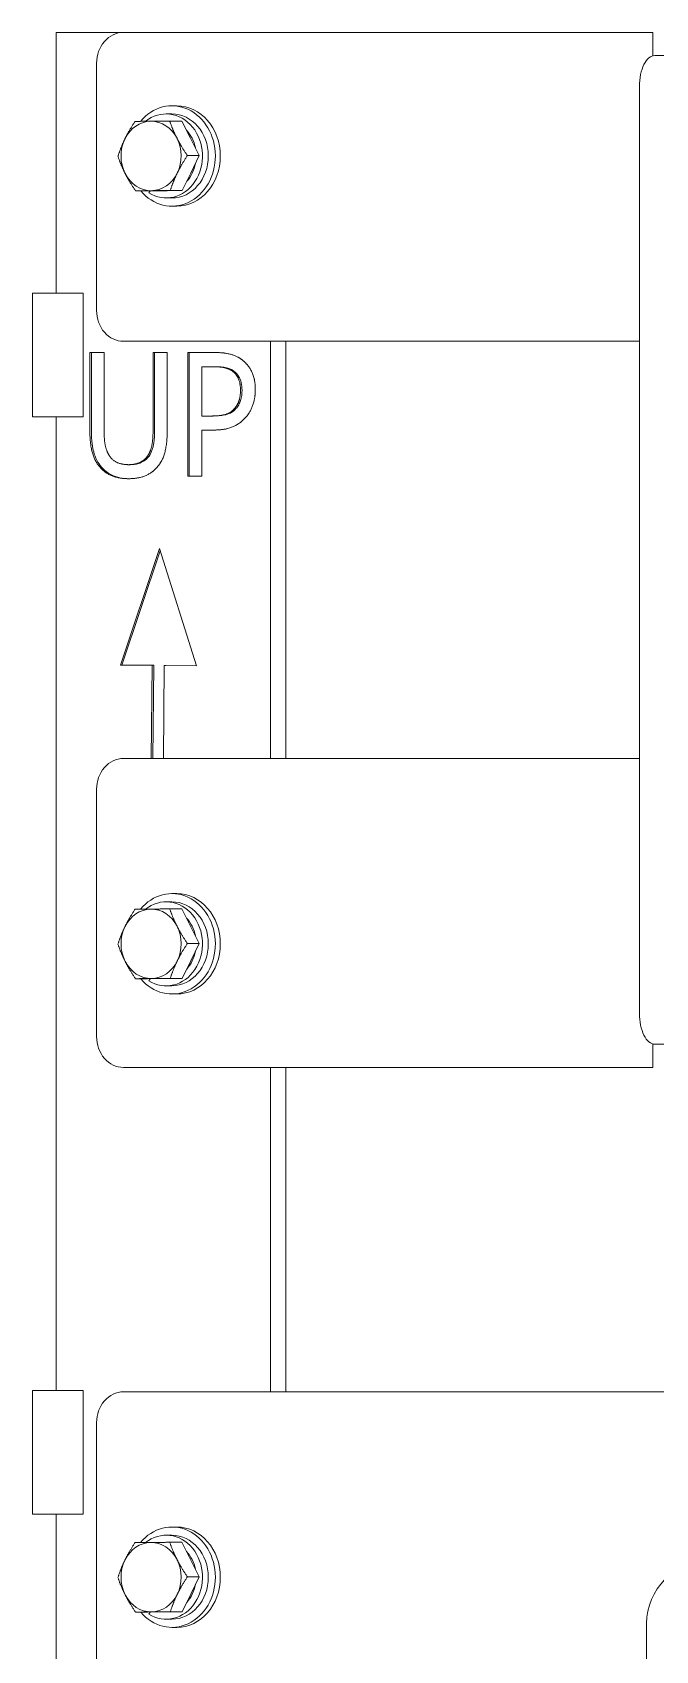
# Model space of a CAD drawing. Header units: inches. Extents: x 20 to 536, y 8 to 344.
# Drawn here: x 275.59 to 280.64, y 112.11 to 125.2 of the extents above; entities that cross this region are included whole.
import ezdxf

# ---------------------------------------------------------------- set-up
doc = ezdxf.new("R2010")
doc.units = ezdxf.units.IN
doc.header["$LTSCALE"] = 16
doc.header["$MEASUREMENT"] = 0
doc.layers.add('Visible (ANSI)', color=7, linetype='Continuous', lineweight=50)

msp = doc.modelspace()

# ---------------------------------------------------------------- linework, layer by layer
at = {"layer": 'Visible (ANSI)', "linetype": 'Continuous', "lineweight": 18}
for p, q in [((276.32902, 125.20079), (275.78661, 125.20079)), ((275.78661, 125.20079), (275.78661, 123.09079)), ((279.27512, 125.20079), (276.32902, 125.20079)), ((279.27512, 125.20079), (279.87275, 125.20079)), ((280.61443, 125.20079), (279.87275, 125.20079)), ((280.61443, 125.01147), (280.61443, 125.20079)), ((276.11252, 124.95079), (276.11252, 122.95079)), ((280.95426, 125.01329), (280.6295, 125.01329)), ((280.5045, 117.26329), (280.5045, 124.76329)), ((276.67504, 124.54079), (276.72204, 124.54079)), ((276.72204, 124.60679), (276.76204, 124.60679)), ((276.8009, 124.4832), (276.70445, 124.4832)), ((276.8009, 124.4832), (276.87221, 124.34341)), ((276.87221, 124.34341), (276.94352, 124.20363)), ((276.94352, 124.20363), (276.84707, 124.20363)), ((276.94352, 124.20363), (276.87434, 124.06242)), ((276.87434, 124.06242), (276.80516, 123.92122)), ((276.52417, 123.91839), (276.42772, 123.91839)), ((276.66466, 123.9198), (276.52417, 123.91839)), ((276.53482, 123.90182), (276.54553, 123.9186)), ((276.6636, 123.91979), (276.67504, 123.91979)), ((276.80516, 123.92122), (276.66466, 123.9198)), ((276.80516, 123.92122), (276.7087, 123.92122)), ((276.67504, 123.86079), (276.72204, 123.86079)), ((276.72204, 123.79479), (276.76204, 123.79479)), ((275.59283, 123.09079), (276.00312, 123.09079)), ((275.59283, 123.09079), (275.59283, 122.09079)), ((276.00312, 123.09079), (276.00312, 122.09079)), ((276.32902, 122.70079), (279.27512, 122.70079)), ((277.51866, 119.32579), (277.51866, 122.70079)), ((277.64366, 122.70079), (277.64366, 119.32579)), ((279.87275, 122.70079), (279.27512, 122.70079)), ((279.87275, 122.70079), (280.5045, 122.70079)), ((276.05777, 121.98638), (276.05777, 122.61036)), ((276.05777, 122.61036), (276.17286, 122.61036)), ((276.07027, 121.98638), (276.07027, 122.61036)), ((276.17286, 122.61036), (276.17286, 121.98638)), ((276.56938, 122.61036), (276.68448, 122.61036)), ((276.56938, 121.98313), (276.56938, 122.61036)), ((276.58188, 121.98313), (276.58188, 122.61036)), ((276.68448, 122.61036), (276.68448, 121.98638)), ((276.8494, 121.61036), (276.8494, 122.61036)), ((276.8494, 122.61036), (277.06696, 122.61036)), ((276.8619, 121.61036), (276.8619, 122.61036)), ((277.05994, 122.49529), (276.9645, 122.49529)), ((276.9645, 122.49529), (276.9645, 122.09659)), ((277.05994, 122.49529), (277.07244, 122.49529)), ((275.59283, 122.09079), (276.00312, 122.09079)), ((275.78661, 122.09079), (275.78661, 114.21079)), ((276.9645, 122.09659), (277.0431, 122.09659)), ((277.0431, 122.09659), (277.0556, 122.09659)), ((277.22767, 122.15655), (277.24017, 122.15655)), ((276.9645, 121.98313), (276.9645, 121.61036)), ((277.06205, 121.98313), (276.9645, 121.98313)), ((276.37077, 121.70275), (276.38327, 121.70275)), ((276.9645, 121.61036), (276.8494, 121.61036)), ((276.30552, 120.08128), (276.62127, 121.02444)), ((276.31802, 120.08128), (276.62733, 121.00519)), ((276.62127, 121.02444), (276.92022, 120.07434)), ((276.56205, 120.07918), (276.30552, 120.08128)), ((276.30552, 120.08128), (276.31802, 120.08128)), ((276.57455, 120.07918), (276.31802, 120.08128)), ((276.55404, 119.32579), (276.56205, 120.07918)), ((276.56205, 120.07918), (276.57455, 120.07918)), ((276.56654, 119.32579), (276.57455, 120.07918)), ((276.66016, 120.07786), (276.6533, 119.32579)), ((276.66016, 120.07786), (276.67266, 120.07786)), ((276.92022, 120.07434), (276.66016, 120.07786)), ((276.92017, 120.07451), (276.67266, 120.07786)), ((279.27512, 119.32579), (276.32902, 119.32579)), ((279.27512, 119.32579), (279.87275, 119.32579)), ((280.5045, 119.32579), (279.87275, 119.32579)), ((276.11252, 119.07579), (276.11252, 117.07579)), ((276.67504, 118.16579), (276.72204, 118.16579)), ((276.72204, 118.23179), (276.76204, 118.23179)), ((276.80096, 118.10816), (276.70451, 118.10816)), ((276.80096, 118.10816), (276.87225, 117.96835)), ((276.87225, 117.96835), (276.94353, 117.82855)), ((276.94353, 117.82855), (276.84707, 117.82855)), ((276.94353, 117.82855), (276.87431, 117.68736)), ((276.87431, 117.68736), (276.8051, 117.54618)), ((276.52411, 117.54343), (276.42766, 117.54343)), ((276.6646, 117.5448), (276.52411, 117.54343)), ((276.53475, 117.52686), (276.54546, 117.54363)), ((276.66357, 117.54479), (276.67504, 117.54479)), ((276.8051, 117.54618), (276.6646, 117.5448)), ((276.67504, 117.48579), (276.72204, 117.48579)), ((276.8051, 117.54618), (276.70864, 117.54618)), ((276.72204, 117.41979), (276.76204, 117.41979)), ((280.61443, 116.82579), (280.61443, 117.01512)), ((280.6295, 117.01329), (280.95426, 117.01329)), ((276.32902, 116.82579), (279.27512, 116.82579)), ((277.51866, 114.20079), (277.51866, 116.82579)), ((277.64366, 116.82579), (277.64366, 114.20079)), ((279.87275, 116.82579), (279.27512, 116.82579)), ((279.87275, 116.82579), (280.61443, 116.82579)), ((275.59283, 114.21079), (276.00312, 114.21079)), ((275.59283, 114.21079), (275.59283, 113.21079)), ((276.00312, 114.21079), (276.00312, 113.21079)), ((279.27512, 114.20079), (276.32902, 114.20079)), ((279.27512, 114.20079), (279.87275, 114.20079)), ((280.87943, 114.20079), (279.87275, 114.20079)), ((276.11252, 113.95079), (276.11252, 111.95079)), ((275.59283, 113.21079), (276.00312, 113.21079)), ((275.78661, 113.21079), (275.78661, 105.33079)), ((276.67504, 113.04079), (276.72204, 113.04079)), ((276.72204, 113.10679), (276.76204, 113.10679)), ((276.80096, 112.98316), (276.70451, 112.98316)), ((276.80096, 112.98316), (276.87225, 112.84335)), ((276.87225, 112.84335), (276.94353, 112.70355)), ((276.94353, 112.70355), (276.84707, 112.70355)), ((276.94353, 112.70355), (276.87431, 112.56236)), ((276.87431, 112.56236), (276.8051, 112.42118)), ((276.52411, 112.41843), (276.42766, 112.41843)), ((276.6646, 112.4198), (276.52411, 112.41843)), ((276.53475, 112.40186), (276.54546, 112.41863)), ((276.66357, 112.41979), (276.67504, 112.41979)), ((276.8051, 112.42118), (276.6646, 112.4198)), ((276.67504, 112.36079), (276.72204, 112.36079)), ((276.8051, 112.42118), (276.70864, 112.42118)), ((276.72204, 112.29479), (276.76204, 112.29479)), ((280.56237, 112.32579), (280.56237, 96.82579))]:
    msp.add_line(p, q, dxfattribs=at)
msp.add_arc((281.06237, 112.32579), 0.5, 90, 180, dxfattribs=at)
for centre, major_axis, ratio, start_param, end_param in [((276.32902, 124.95079), (0, 0.25), 0.8660254, 0, 1.57079633), ((280.6295, 124.76329), (0, 0.25), 0.5, 0, 1.57079633), ((276.72204, 124.20079), (0, -0.406), 0.8660254, 5.48161901, 10.23425642), ((276.67504, 124.20079), (0, 0.34), 0.8660254, 2.64525158, 6.88354461), ((276.72204, 124.20079), (0, -0.34), 0.8660254, 0, 3.14159265), ((276.76204, 124.20079), (0, -0.406), 0.8660254, 0, 3.14159265), ((276.55354, 124.20079), (0, 0.281), 0.8660254, 0.00873506, 1.05593261), ((276.55354, 124.20079), (0, 0.281), 0.8660254, 5.24472281, 6.29192036), ((276.67504, 124.20079), (0, -0.281), 0.8660254, 1.80448189, 2.40177843), ((276.55354, 124.20079), (0, -0.281), 0.8660254, 4.19752526, 5.24472281), ((276.55354, 124.20079), (0, 0.281), 0.8660254, 4.19752526, 5.24472281), ((276.67504, 124.20079), (0, -0.281), 0.8660254, 0.75576293, 1.35610228), ((276.55354, 124.20079), (0, -0.281), 0.8660254, 5.24472281, 6.29192036), ((276.55354, 124.20079), (0, -0.281), 0.8660254, 0.00873506, 1.05593261), ((276.67504, 124.20079), (0, -0.281), 0.8660254, 0, 0.03869438), ((276.32902, 122.95079), (0, -0.25), 0.8660254, 4.71238898, 6.28318531), ((276.32902, 119.07579), (0, 0.25), 0.8660254, 0, 1.57079633), ((276.72204, 117.82579), (0, -0.406), 0.8660254, 5.48148358, 10.23416923), ((276.67504, 117.82579), (0, 0.34), 0.8660254, 2.64500439, 6.88347845), ((276.72204, 117.82579), (0, -0.34), 0.8660254, 0, 3.14159265), ((276.76204, 117.82579), (0, -0.406), 0.8660254, 0, 3.14159265), ((276.55354, 117.82579), (0, 0.281), 0.8660254, 0.00848786, 1.05568541), ((276.55354, 117.82579), (0, 0.281), 0.8660254, 5.24447562, 6.29167317), ((276.67504, 117.82579), (0, -0.281), 0.8660254, 1.80421279, 2.40155314), ((276.55354, 117.82579), (0, -0.281), 0.8660254, 4.19727807, 5.24447562), ((276.55354, 117.82579), (0, 0.281), 0.8660254, 4.19727807, 5.24447562), ((276.67504, 117.82579), (0, -0.281), 0.8660254, 0.75553689, 1.35583394), ((276.55354, 117.82579), (0, -0.281), 0.8660254, 5.24447562, 6.29167317), ((276.55354, 117.82579), (0, -0.281), 0.8660254, 0.00848786, 1.05568541), ((276.67504, 117.82579), (0, -0.281), 0.8660254, 0, 0.03802022), ((280.6295, 117.26329), (0, -0.25), 0.5, 4.71238898, 6.28318531), ((276.32902, 117.07579), (0, -0.25), 0.8660254, 4.71238898, 6.28318531), ((276.32902, 113.95079), (0, 0.25), 0.8660254, 0, 1.57079633), ((276.72204, 112.70079), (0, -0.406), 0.8660254, 5.48148358, 10.23416923), ((276.67504, 112.70079), (0, 0.34), 0.8660254, 2.64500439, 6.88347845), ((276.72204, 112.70079), (0, -0.34), 0.8660254, 0, 3.14159265), ((276.76204, 112.70079), (0, -0.406), 0.8660254, 0, 3.14159265), ((276.55354, 112.70079), (0, 0.281), 0.8660254, 0.00848786, 1.05568541), ((276.55354, 112.70079), (0, 0.281), 0.8660254, 5.24447562, 6.29167317), ((276.67504, 112.70079), (0, -0.281), 0.8660254, 1.80421279, 2.40155314), ((276.55354, 112.70079), (0, -0.281), 0.8660254, 4.19727807, 5.24447562), ((276.55354, 112.70079), (0, 0.281), 0.8660254, 4.19727807, 5.24447562), ((276.67504, 112.70079), (0, -0.281), 0.8660254, 0.75553689, 1.35583394), ((276.55354, 112.70079), (0, -0.281), 0.8660254, 5.24447562, 6.29167317), ((276.55354, 112.70079), (0, -0.281), 0.8660254, 0.00848786, 1.05568541), ((276.67504, 112.70079), (0, -0.281), 0.8660254, 0, 0.03802022)]:
    msp.add_ellipse(centre, major_axis=major_axis, ratio=ratio, start_param=start_param, end_param=end_param, dxfattribs=at)
for points in [[(276.34173, 124.33916), (276.37384, 124.40469), (276.42346, 124.48036)], [(276.42346, 124.48036), (276.48621, 124.48112), (276.55141, 124.48178)], [(276.55141, 124.48178), (276.61661, 124.48244), (276.70445, 124.4832)], [(276.70445, 124.4832), (276.73012, 124.40829), (276.76321, 124.34341)], [(276.2851, 124.19796), (276.30962, 124.27363), (276.34173, 124.33916)], [(276.76321, 124.34341), (276.79631, 124.27854), (276.84707, 124.20363)], [(276.34386, 124.05817), (276.31076, 124.12305), (276.2851, 124.19796)], [(276.84707, 124.20363), (276.79745, 124.12796), (276.76534, 124.06242)], [(276.42772, 123.91839), (276.37695, 123.9933), (276.34386, 124.05817)], [(276.76534, 124.06242), (276.73323, 123.99689), (276.7087, 123.92122)], [(276.55566, 123.9198), (276.49046, 123.91915), (276.42772, 123.91839)], [(276.7087, 123.92122), (276.62086, 123.92046), (276.55566, 123.9198)], [(276.34176, 117.96422), (276.37388, 118.02974), (276.42352, 118.1054)], [(276.42352, 118.1054), (276.48627, 118.10614), (276.55147, 118.10678)], [(276.55147, 118.10678), (276.61667, 118.10742), (276.70451, 118.10816)], [(276.70451, 118.10816), (276.73016, 118.03324), (276.76325, 117.96835)], [(276.28509, 117.82304), (276.30964, 117.8987), (276.34176, 117.96422)], [(276.76325, 117.96835), (276.79633, 117.90347), (276.84707, 117.82855)], [(276.34383, 117.68323), (276.31074, 117.74812), (276.28509, 117.82304)], [(276.84707, 117.82855), (276.79743, 117.75289), (276.76531, 117.68736)], [(276.42766, 117.54343), (276.37691, 117.61835), (276.34383, 117.68323)], [(276.76531, 117.68736), (276.73319, 117.62184), (276.70864, 117.54618)], [(276.5556, 117.5448), (276.4904, 117.54416), (276.42766, 117.54343)], [(276.70864, 117.54618), (276.6208, 117.54544), (276.5556, 117.5448)], [(276.34176, 112.83922), (276.37388, 112.90474), (276.42352, 112.9804)], [(276.42352, 112.9804), (276.48627, 112.98114), (276.55147, 112.98178)], [(276.55147, 112.98178), (276.61667, 112.98242), (276.70451, 112.98316)], [(276.70451, 112.98316), (276.73016, 112.90824), (276.76325, 112.84335)], [(276.28509, 112.69804), (276.30964, 112.7737), (276.34176, 112.83922)], [(276.76325, 112.84335), (276.79633, 112.77847), (276.84707, 112.70355)], [(276.34383, 112.55823), (276.31074, 112.62312), (276.28509, 112.69804)], [(276.84707, 112.70355), (276.79743, 112.62789), (276.76531, 112.56236)], [(276.42766, 112.41843), (276.37691, 112.49335), (276.34383, 112.55823)], [(276.76531, 112.56236), (276.73319, 112.49684), (276.70864, 112.42118)], [(276.5556, 112.4198), (276.4904, 112.41916), (276.42766, 112.41843)], [(276.70864, 112.42118), (276.6208, 112.42044), (276.5556, 112.4198)]]:
    msp.add_rational_spline(points, [1, 1.0379548493, 1], degree=2, dxfattribs=at)
for points in [[(277.06696, 122.61036), (277.14416, 122.61036), (277.25223, 122.58119), (277.29364, 122.54796)], [(277.21434, 122.4572), (277.18697, 122.47827), (277.11398, 122.49529), (277.05994, 122.49529)], [(277.2768, 122.30485), (277.2768, 122.35672), (277.24592, 122.43289), (277.21434, 122.4572)], [(277.29364, 122.54796), (277.34207, 122.50988), (277.39681, 122.39237), (277.39681, 122.3089)], [(277.22767, 122.15655), (277.25364, 122.18654), (277.2768, 122.25704), (277.2768, 122.30485)], [(277.39681, 122.3089), (277.39681, 122.24407), (277.3568, 122.12738), (277.32101, 122.08686)], [(277.0431, 122.09659), (277.11328, 122.09659), (277.1996, 122.12252), (277.22767, 122.15655)], [(277.32101, 122.08686), (277.2761, 122.03581), (277.15468, 121.98313), (277.06205, 121.98313)], [(276.14058, 121.68168), (276.09496, 121.73354), (276.05777, 121.87941), (276.05777, 121.98638)], [(276.17286, 121.98638), (276.17286, 121.91668), (276.1883, 121.82268), (276.21006, 121.78459)], [(276.53218, 121.78459), (276.55394, 121.82268), (276.56938, 121.91587), (276.56938, 121.98313)], [(276.68448, 121.98638), (276.68448, 121.88184), (276.64798, 121.73273), (276.60166, 121.68168)], [(276.21006, 121.78459), (276.23322, 121.74407), (276.31322, 121.70275), (276.37077, 121.70275)], [(276.37077, 121.70275), (276.42481, 121.70275), (276.50903, 121.74407), (276.53218, 121.78459)], [(276.37077, 121.58929), (276.29427, 121.58929), (276.18058, 121.63548), (276.14058, 121.68168)], [(276.60166, 121.68168), (276.56026, 121.63467), (276.45078, 121.58929), (276.37077, 121.58929)]]:
    msp.add_open_spline(points, degree=2, dxfattribs=at)
for points, knots in [([(277.22684, 122.4572), (277.2021, 122.47624), (277.17712, 122.48348), (277.13438, 122.49345), (277.10147, 122.49529), (277.07244, 122.49529)], [-0.38189383, -0.38189383, -0.38189383, -0.38189383, -0.255461127, -0.255461127, 0, 0, 0, 0]), ([(277.2893, 122.30485), (277.2893, 122.32513), (277.28753, 122.3456), (277.27788, 122.38795), (277.27038, 122.40391), (277.25438, 122.43164), (277.24172, 122.44575), (277.22684, 122.4572)], [-0.337279569, -0.337279569, -0.337279569, -0.337279569, -0.253916557, -0.253916557, -0.157342525, -0.157342525, 0, 0, 0, 0]), ([(277.24017, 122.15655), (277.24848, 122.16615), (277.25604, 122.17655), (277.26951, 122.19996), (277.27428, 122.21133), (277.28632, 122.24798), (277.2893, 122.27687), (277.2893, 122.30485)], [-0.377899074, -0.377899074, -0.377899074, -0.377899074, -0.298395577, -0.298395577, -0.213230014, -0.213230014, 0, 0, 0, 0]), ([(277.0556, 122.09659), (277.08205, 122.09659), (277.11052, 122.09797), (277.16655, 122.10718), (277.18396, 122.11427), (277.2124, 122.12902), (277.22737, 122.14103), (277.24017, 122.15655)], [-0.372028077, -0.372028077, -0.372028077, -0.372028077, -0.274279003, -0.274279003, -0.163348537, -0.163348537, 0, 0, 0, 0]), ([(276.15308, 121.68168), (276.13801, 121.6988), (276.12502, 121.71782), (276.10327, 121.76009), (276.09492, 121.78273), (276.08103, 121.83721), (276.07027, 121.89137), (276.07027, 121.98638)], [-1.83487294, -1.83487294, -1.83487294, -1.83487294, -1.2832116, -1.2832116, -0.72393044, -0.72393044, 0, 0, 0, 0]), ([(276.54468, 121.78459), (276.55947, 121.81048), (276.56911, 121.83882), (276.57677, 121.88503), (276.58188, 121.91936), (276.58188, 121.98313)], [-1.42536624, -1.42536624, -1.42536624, -1.42536624, -0.48598408, -0.48598408, 0, 0, 0, 0]), ([(276.38327, 121.70275), (276.40625, 121.70275), (276.42927, 121.70555), (276.4652, 121.71659), (276.48629, 121.72447), (276.52191, 121.75228), (276.5346, 121.76695), (276.54468, 121.78459)], [-0.729908788, -0.729908788, -0.729908788, -0.729908788, -0.378375556, -0.378375556, -0.16104957, -0.16104957, 0, 0, 0, 0]), ([(276.37718, 121.58933), (276.3519, 121.58964), (276.32637, 121.5919), (276.27788, 121.60182), (276.25489, 121.6092), (276.20283, 121.63479), (276.17609, 121.6551), (276.15308, 121.68168)], [-0.720343655, -0.720343655, -0.720343655, -0.720343655, -0.497865325, -0.497865325, -0.286365354, -0.286365354, 0, 0, 0, 0])]:
    msp.add_open_spline(points, degree=3, knots=knots, dxfattribs=at)

doc.saveas('drawing.dxf')
